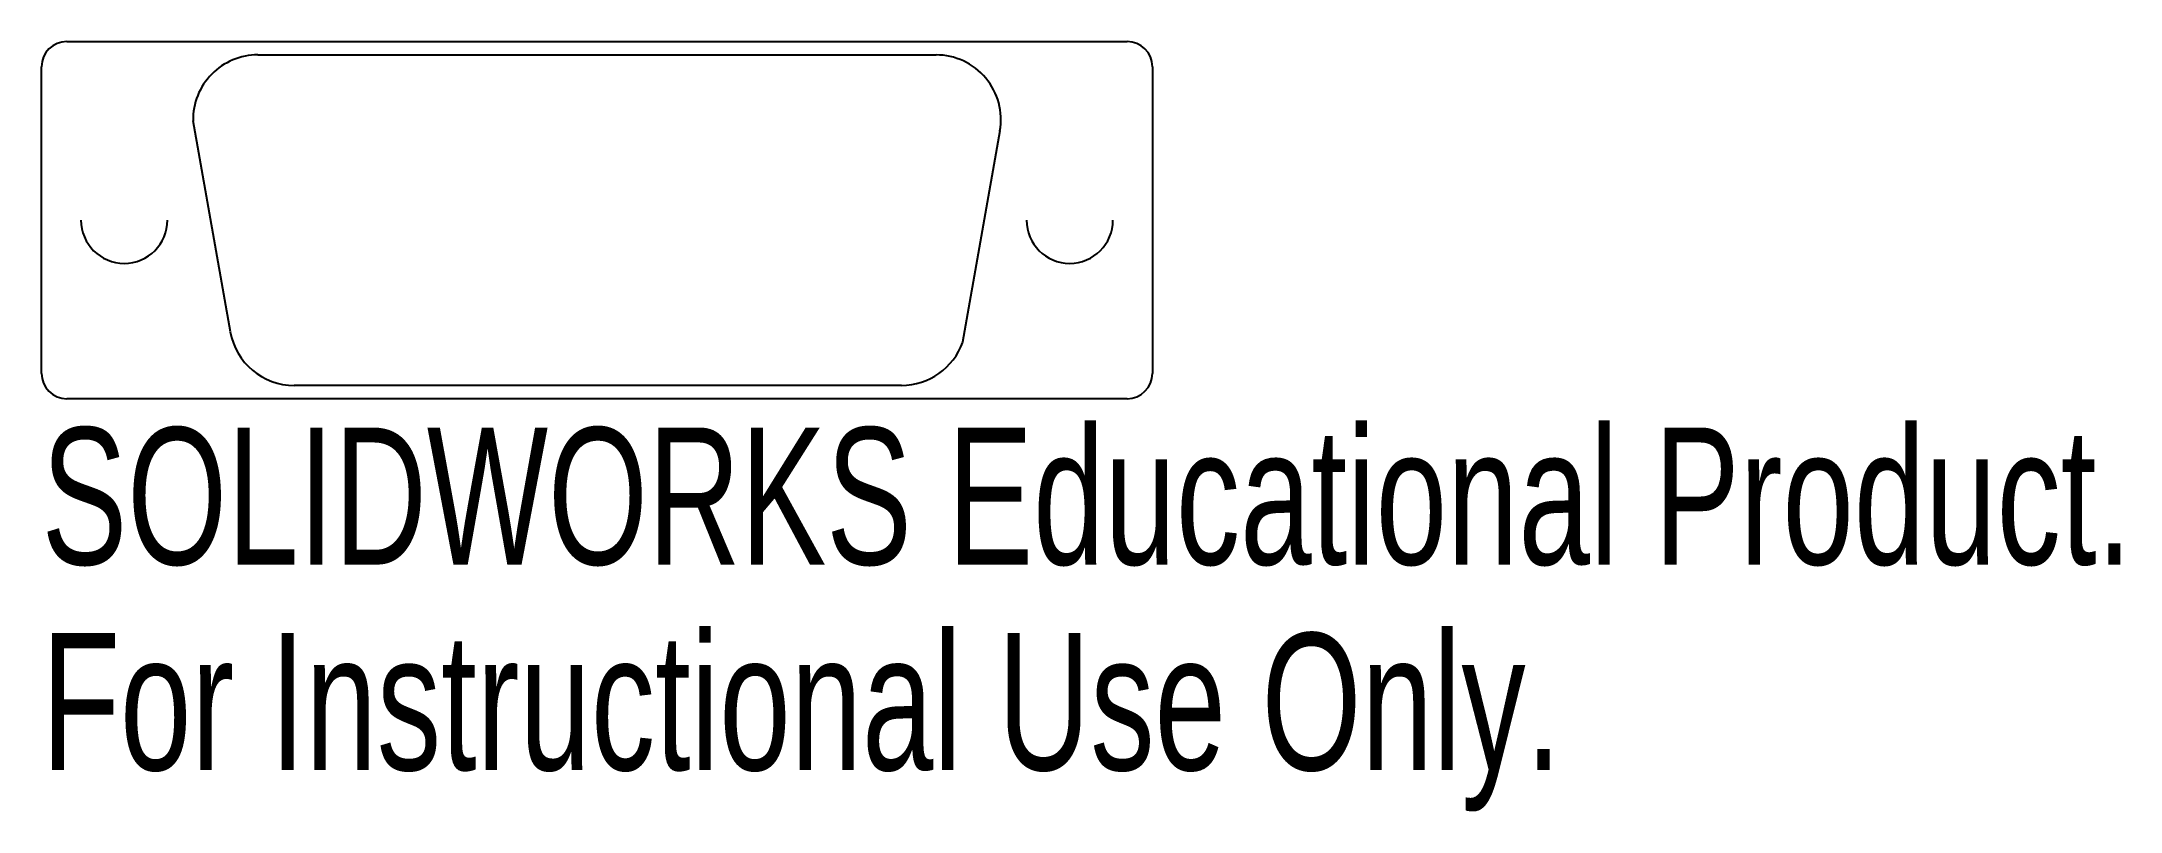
# Model space of a CAD drawing. Header units: inches. Extents: x -1.54 to 1.34, y -0.57 to 0.5.
import ezdxf

# ---------------------------------------------------------------- set-up
doc = ezdxf.new("R2010")
doc.units = ezdxf.units.IN
doc.header["$MEASUREMENT"] = 0
doc.styles.add('SLDTEXTSTYLE0', font='TXT', dxfattribs={"width": 0.7})

msp = doc.modelspace()

# ---------------------------------------------------------------- linework, layer by layer
at = {"color": 7, "linetype": 'Continuous', "lineweight": 25}
for p, q in [((-1.5063, 0.4961), (-0.035, 0.4961)), ((-1.2412, 0.4775), (-0.3002, 0.4775)), ((-1.5413, 0.035), (-1.5413, 0.4611)), ((0, 0.4611), (0, 0.035)), ((-1.2794, 0.0929), (-1.3312, 0.3861)), ((-0.2115, 0.3719), (-0.2633, 0.0786)), ((-0.035, 0), (-1.5063, 0)), ((-0.3481, 0.0185), (-1.1908, 0.0185))]:
    msp.add_line(p, q, dxfattribs=at)
for centre, radius, start, end in [((-1.5063, 0.4611), 0.035, 90, 180), ((-0.035, 0.4611), 0.035, 0, 90), ((-1.2412, 0.3875), 0.09, 90, 180.8732), ((-0.3002, 0.3875), 0.09, 350, 90), ((-1.4267, 0.248), 0.06, 180, 0), ((-0.1147, 0.248), 0.06, 180, 0), ((-1.1908, 0.1085), 0.09, 190, 270), ((-0.3481, 0.1085), 0.09, 270, 340.5794), ((-1.5063, 0.035), 0.035, 180, 270), ((-0.035, 0.035), 0.035, 270, 0)]:
    msp.add_arc(centre, radius, start, end, dxfattribs=at)

# ---------------------------------------------------------------- texts
at = {"color": 7, "linetype": 'Continuous', "char_height": 0.1903, "attachment_point": 1, "style": 'SLDTEXTSTYLE0'}
for s, insert in [('SOLIDWORKS Educational Product.', (-1.5413, -0.0401)), ('For Instructional Use Only.', (-1.5413, -0.3256))]:
    msp.add_mtext(s, dxfattribs=dict(at, insert=insert))

doc.saveas('drawing.dxf')
